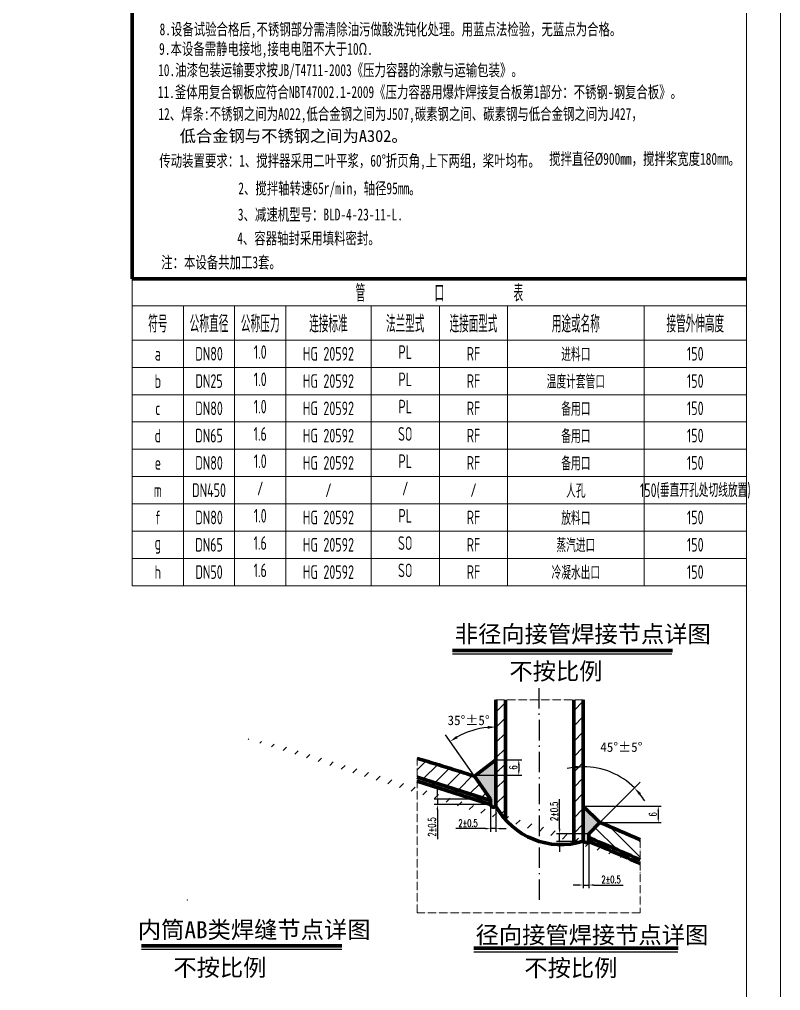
# Model space of a CAD drawing. Header units: millimetres. Extents: x -2933 to 3007, y -4590 to 3820.
# Drawn here: x 777 to 3007, y -1652 to 1195 of the extents above; entities that cross this region are included whole.
import ezdxf
from ezdxf.enums import TextEntityAlignment as Align

# ---------------------------------------------------------------- set-up
doc = ezdxf.new("R2010")
doc.units = ezdxf.units.MM
for name, pattern in [('ACAD_ISO02W100', [11, 8, -3]), ('ACAD_ISO04W100', [30, 24, -3, 0, -3]), ('ACAD_ISO05W100', [33, 24, -3, 0, -3, 0, -3]), ('ACAD_ISO10W100', [18.7, 12, -3, 0.7, -3]), ('F', [0.32, 0.18, -0.14])]:
    doc.linetypes.add(name, pattern=pattern)
for name, color, linetype in [('01', 7, 'Continuous'), ('04', 2, 'F'), ('10', 3, 'Continuous'), ('剖面线', 2, 'Continuous'), ('尺寸线', 3, 'Continuous'), ('点划线', 1, 'ACAD_ISO04W100')]:
    doc.layers.add(name, color=color, linetype=linetype)
for name, color, linetype, lineweight in [('双点划线', 5, 'ACAD_ISO05W100', 18), ('标注', 7, 'Continuous', 18), ('粗实线', 4, 'Continuous', 70), ('细实线', 7, 'Continuous', 18), ('虚线', 2, 'ACAD_ISO02W100', 18)]:
    doc.layers.add(name, color=color, linetype=linetype, lineweight=lineweight)
doc.styles.add('HGCAD', font='gbenor.shx', dxfattribs={"width": 0.75, "bigfont": 'gbcbig.shx'})
doc.styles.get("Standard").update_dxf_attribs({"font": 'SIMFANG.TTF'})
doc.styles.add('尺寸线', font='romans.shx', dxfattribs={"width": 0.65, "height": 22, "bigfont": 'gbcbig.shx'})
doc.dimstyles.new('INTE$2', dxfattribs={"dimscale": 8, "dimtxt": 3.5, "dimasz": 3, "dimexe": 3, "dimexo": 0, "dimgap": 1, "dimtad": 2, "dimtih": 1, "dimtoh": 1, "dimdec": 3, "dimdsep": 46, "dimlunit": 6, "dimtxsty": 'Standard', "dimcen": 0, "dimclrd": 3, "dimclre": 3, "dimclrt": 7, "dimaunit": 1, "dimadec": 0, "dimazin": 0, "dimtfac": 1, "dimtdec": 3, "dimtmove": 0, "dimatfit": 0, "dimfxl": 0, "dimtzin": 0, "dimarcsym": 0})
doc.dimstyles.new('尺寸线', dxfattribs={"dimtxt": 22, "dimasz": 15, "dimexe": 9, "dimexo": 0.625, "dimgap": 5, "dimtad": 1, "dimdec": 0, "dimtxsty": '尺寸线', "dimcen": 2.5, "dimclrd": 3, "dimclre": 3, "dimclrt": 7, "dimadec": 0, "dimazin": 0, "dimtfac": 1, "dimtdec": 0, "dimtmove": 0, "dimatfit": 3, "dimldrblk": 'DOTSMALL', "dimfxl": 0, "dimarcsym": 0})
pattern_1 = [(135, (7.95, -1412.85), (-22.45064, -22.45064), [])]

# ---------------------------------------------------------------- blocks, each defined once
blk = doc.blocks.new('HGCAD#HGTFTK~A1Z~HGCAD图框')
at = {"layer": '细实线', "color": 7}
blk.add_lwpolyline([(10, -10), (-584, -10), (-584, 831), (10, 831)], close=True, dxfattribs=at)
at = {"layer": '细实线', "color": 2}
blk.add_lwpolyline([(0, 0), (-559, 0), (-559, 821), (0, 821)], close=True, dxfattribs=at)
blk = doc.blocks.new('HGCAD设计数据表-管口表-表头')
at = {"color": 4, "linetype": 'Continuous', "lineweight": 20}
blk.add_line((-180, 0), (-180, -18), dxfattribs=at)
at = {"color": 7, "linetype": 'Continuous', "lineweight": 20}
for p, q in [((-180, -8), (0, -8)), ((-165, -8), (-165, -18)), ((-150, -8), (-150, -18)), ((-135, -8), (-135, -18)), ((-110, -8), (-110, -18)), ((-90, -8), (-90, -18)), ((-70, -8), (-70, -18)), ((-30, -8), (-30, -18)), ((-180, -18), (0, -18))]:
    blk.add_line(p, q, dxfattribs=at)
at = {"color": 7, "linetype": 'Continuous', "lineweight": 20, "style": 'HGCAD'}
for s, width, p in [('管          口          表', 0.75, (-90, -4)), ('符号', 0.75, (-172.5, -13)), ('公称直径', 0.6, (-157.5, -13)), ('公称压力', 0.6, (-142.5, -13)), ('连接标准', 0.75, (-122.5, -13)), ('法兰型式', 0.75, (-100, -13)), ('连接面型式', 0.7, (-80, -13)), ('用途或名称', 0.75, (-50, -13)), ('接管外伸高度', 0.75, (-15, -13))]:
    blk.add_text(s, height=5, dxfattribs=dict(at, width=width)).set_placement(p, align=Align.MIDDLE)
blk = doc.blocks.new('HGCAD设计数据表-管口表-内容')
at = {"color": 7, "linetype": 'Continuous', "lineweight": 20}
for p, q in [((-165, 0), (-165, -8)), ((-150, 0), (-150, -8)), ((-135, 0), (-135, -8)), ((-110, 0), (-110, -8)), ((-90, 0), (-90, -8)), ((-70, 0), (-70, -8)), ((-180, -8), (0, -8))]:
    blk.add_line(p, q, dxfattribs=at)
at = {"lineweight": 20}
blk.add_line((-30, 0), (-30, -8), dxfattribs=at)
at = {"layer": '细实线', "color": 4, "lineweight": 20}
blk.add_line((-180, 0), (-180, -8), dxfattribs=at)
at = {"color": 7, "linetype": 'Continuous', "lineweight": 20, "style": 'HGCAD', "width": 0.75, "flags": 8}
for tag, p in [('NO', (-172.5, -4)), ('PARTNO', (-157.5, -4)), ('PARTNAME', (-142.5, -3.5)), ('NUM', (-122.5, -4)), ('MATERIAL', (-100, -3.5)), ('ONE', (-80, -4)), ('ALL', (-50, -4)), ('NOTICE', (-15, -4))]:
    blk.add_attdef(tag, text='', height=4, dxfattribs=at).set_placement(p, align=Align.MIDDLE)
blk = doc.blocks.new('*D63')
at = {"layer": 'Defpoints', "color": 0}
for p in [(2429.2, -799.6, 0), (2535.4, -1024.6), (2478.2, -1159.5, 0), (2445.2, -1192.5, 0), (2429.2, -1215.1)]:
    blk.add_point(p, dxfattribs=at)
at = {"layer": '尺寸线', "color": 3, "lineweight": -2}
blk.add_line((2478.2, -1159.5), (2596.3, -1041.4), dxfattribs=at)
for start, end in [(45, 90), (96.4764, 102.9528), (32.0472, 38.5236)]:
    blk.add_arc((2429.2, -1208.5), 212.4, start, end, dxfattribs=at)
at = {"layer": '尺寸线', "color": 3}
for points in [[(2405, -993.5), (2405.4, -1001.5), (2429.2, -996.1)], [(2592.4, -1078.9), (2598.3, -1073.6), (2579.4, -1058.3)]]:
    blk.add_solid(points, dxfattribs=at)
at = {"layer": '尺寸线', "color": 7, "insert": (2541, -938.6), "char_height": 28, "attachment_point": 5}
blk.add_mtext('45°%%P5%%D', dxfattribs=at)
blk = doc.blocks.new('*D64')
at = {"layer": '10', "color": 3, "lineweight": -2}
for p, q in [((2173.8, -975.7), (2249.2, -975.7)), ((2240.2, -990.7), (2240.2, -1006.2)), ((2108.9, -1021.2), (2249.2, -1021.2))]:
    blk.add_line(p, q, dxfattribs=at)
at = {"layer": '10', "color": 3}
for points in [[(2237.7, -990.7), (2242.7, -990.7), (2240.2, -975.7)], [(2237.7, -1006.2), (2242.7, -1006.2), (2240.2, -1021.2)]]:
    blk.add_solid(points, dxfattribs=at)
at = {"layer": 'Defpoints', "color": 0}
for p in [(2173.2, -975.7, 0), (2108.3, -1021.2, 0), (2240.2, -1021.2)]:
    blk.add_point(p, dxfattribs=at)
at = {"layer": '10', "color": 7, "insert": (2224.2, -998.4), "char_height": 22, "attachment_point": 5, "rotation": 90, "style": '尺寸线'}
blk.add_mtext('6', dxfattribs=at)
blk = doc.blocks.new('_DotSmall')
at = {"color": 0, "linetype": 'ByBlock', "const_width": 0.5}
blk.add_lwpolyline([(-0.0625, 0, 1), (0.0625, 0, 1)], format="xyb", close=True, dxfattribs=at)
blk = doc.blocks.new('*D65')
at = {"layer": '10', "color": 3, "lineweight": -2}
for p, q in [((2001.7, -1075.9), (2001.7, -1060.9)), ((2156.5, -1090.9), (1992.7, -1090.9)), ((2156.5, -1106.9), (1992.7, -1106.9)), ((2001.7, -1090.9), (2001.7, -1106.9)), ((2001.7, -1121.9), (2001.7, -1208.2))]:
    blk.add_line(p, q, dxfattribs=at)
at = {"layer": '10', "color": 3}
for points in [[(1999.2, -1075.9), (2004.2, -1075.9), (2001.7, -1090.9)], [(1999.2, -1121.9), (2004.2, -1121.9), (2001.7, -1106.9)]]:
    blk.add_solid(points, dxfattribs=at)
at = {"layer": 'Defpoints', "color": 0}
for p in [(2001.7, -1106.9), (2157.2, -1090.9, 0), (2157.2, -1106.9, 0)]:
    blk.add_point(p, dxfattribs=at)
at = {"layer": '10', "color": 7, "insert": (1985.7, -1172.6), "char_height": 22, "attachment_point": 5, "rotation": 90, "style": '尺寸线'}
blk.add_mtext('2%%p0.5', dxfattribs=at)
blk = doc.blocks.new('*D66')
at = {"layer": '10', "color": 3, "lineweight": -2}
for p, q in [((2157.2, -1107.6), (2157.2, -1186.6)), ((2173.2, -1113.1), (2173.2, -1186.6)), ((2142.2, -1177.6), (2055.9, -1177.6)), ((2173.2, -1177.6), (2157.2, -1177.6)), ((2188.2, -1177.6), (2203.2, -1177.6))]:
    blk.add_line(p, q, dxfattribs=at)
at = {"layer": '10', "color": 3}
for points in [[(2142.2, -1175.1), (2142.2, -1180.1), (2157.2, -1177.6)], [(2188.2, -1175.1), (2188.2, -1180.1), (2173.2, -1177.6)]]:
    blk.add_solid(points, dxfattribs=at)
at = {"layer": 'Defpoints', "color": 0}
for p in [(2157.2, -1106.9, 0), (2173.2, -1112.4, 0), (2157.2, -1177.6)]:
    blk.add_point(p, dxfattribs=at)
at = {"layer": '10', "color": 7, "insert": (2091.5, -1161.6), "char_height": 22, "attachment_point": 5, "style": '尺寸线'}
blk.add_mtext('2%%p0.5', dxfattribs=at)
blk = doc.blocks.new('*D67')
at = {"layer": '10', "color": 3, "lineweight": -2}
for p, q in [((2429.8, -1111.5), (2658, -1111.5)), ((2649, -1126.5), (2649, -1145)), ((2478.3, -1160), (2658, -1160))]:
    blk.add_line(p, q, dxfattribs=at)
at = {"layer": '10', "color": 3}
for points in [[(2646.5, -1126.5), (2651.5, -1126.5), (2649, -1111.5)], [(2646.5, -1145), (2651.5, -1145), (2649, -1160)]]:
    blk.add_solid(points, dxfattribs=at)
at = {"layer": 'Defpoints', "color": 0}
for p in [(2429.2, -1111.5, 0), (2477.7, -1160), (2649, -1160)]:
    blk.add_point(p, dxfattribs=at)
at = {"layer": '10', "color": 7, "insert": (2633, -1135.8), "char_height": 22, "attachment_point": 5, "rotation": 90, "style": '尺寸线'}
blk.add_mtext('6', dxfattribs=at)
blk = doc.blocks.new('*D68')
at = {"layer": '10', "color": 3, "lineweight": -2}
for p, q in [((2359.8, -1177.5), (2359.8, -1091.3)), ((2444.5, -1192.5), (2350.8, -1192.5)), ((2359.8, -1215.1), (2359.8, -1192.5)), ((2444.5, -1215.1), (2350.8, -1215.1)), ((2359.8, -1230.1), (2359.8, -1245.1))]:
    blk.add_line(p, q, dxfattribs=at)
at = {"layer": '10', "color": 3}
for points in [[(2357.3, -1177.5), (2362.3, -1177.5), (2359.8, -1192.5)], [(2357.3, -1230.1), (2362.3, -1230.1), (2359.8, -1215.1)]]:
    blk.add_solid(points, dxfattribs=at)
at = {"layer": 'Defpoints', "color": 0}
for p in [(2359.8, -1192.5), (2445.2, -1192.5, 0), (2445.2, -1215.1, 0)]:
    blk.add_point(p, dxfattribs=at)
at = {"layer": '10', "color": 7, "insert": (2343.8, -1126.9), "char_height": 22, "attachment_point": 5, "rotation": 90, "style": '尺寸线'}
blk.add_mtext('2%%p0.5', dxfattribs=at)
blk = doc.blocks.new('*D69')
at = {"layer": '10', "color": 3, "lineweight": -2}
for p, q in [((2429.2, -1215.7), (2429.2, -1351.9)), ((2445.2, -1215.7), (2445.2, -1351.9)), ((2414.2, -1342.9), (2399.2, -1342.9)), ((2429.2, -1342.9), (2445.2, -1342.9)), ((2460.2, -1342.9), (2546.4, -1342.9))]:
    blk.add_line(p, q, dxfattribs=at)
at = {"layer": '10', "color": 3}
for points in [[(2414.2, -1340.4), (2414.2, -1345.4), (2429.2, -1342.9)], [(2460.2, -1340.4), (2460.2, -1345.4), (2445.2, -1342.9)]]:
    blk.add_solid(points, dxfattribs=at)
at = {"layer": 'Defpoints', "color": 0}
for p in [(2429.2, -1215.1), (2445.2, -1215.1), (2445.2, -1342.9)]:
    blk.add_point(p, dxfattribs=at)
at = {"layer": '10', "color": 7, "insert": (2510.8, -1326.9), "char_height": 22, "attachment_point": 5, "style": '尺寸线'}
blk.add_mtext('2%%p0.5', dxfattribs=at)

msp = doc.modelspace()

# ---------------------------------------------------------------- hatches: boundary and pattern name
at = {"layer": '04', "linetype": 'ByBlock'}
h = msp.add_hatch(dxfattribs=at)
h.set_pattern_fill('ANSI31', color=0, scale=10, style=0)
h.set_pattern_definition([(45, (-64111.07, -2147.76), (-22.45064, 22.45064), [])])
h.paths.add_polyline_path([(2201.1588, -799.5706), (2173.1588, -799.5706), (2173.1588, -1112.4294, 0.054955386), (2201.1588, -1151.5475)])
h.paths.add_polyline_path([(2429.1588, -799.5706), (2401.1588, -799.5706), (2401.1588, -1221.4308, 0.032811421), (2429.1588, -1214.7847)])
h = msp.add_hatch(dxfattribs=at)
h.set_pattern_fill('ANSI31', color=0, scale=10, angle=90, style=0)
h.set_pattern_definition(pattern_1)
edge = h.paths.add_edge_path(flags=17)
edge.add_line((1942.1756, -1026.3802), (1942.1756, -1038.4392))
edge.add_ellipse((-98.8412, -2758.4865), major_axis=(4000, 0), ratio=0.5, start_angle=415.6671217, end_angle=419.3192369, ccw=False)
edge.add_line((2157.1588, -1106.9369), (2157.1588, -1094.8781))
edge.add_line((2157.1588, -1094.8781), (1942.1756, -1026.3802))
edge = h.paths.add_edge_path(flags=17)
edge.add_spline(control_points=[(1942.1756, -1026.3802), (1956.5153, -1030.6341), (1970.8021, -1034.9328), (2043.3399, -1057.0677), (2100.7394, -1075.6059), (2157.1588, -1094.8669)], knot_values=[7.254907155, 7.254907155, 7.254907155, 7.254907155, 7.267385142, 7.267385142, 7.318501302, 7.318501302, 7.318501302, 7.318501302], degree=3, periodic=0)
edge.add_line((2157.1588, -1094.8669), (2157.1588, -1090.9369))
edge.add_line((2157.1588, -1090.9369), (2110.1057, -1023.7382))
edge.add_spline(control_points=[(2110.1057, -1023.7382), (2054.9666, -1005.7126), (1998.968, -988.367), (1942.1756, -971.7194)], knot_values=[7.274888363, 7.274888363, 7.274888363, 7.274888363, 7.323725092, 7.323725092, 7.323725092, 7.323725092], degree=3, periodic=0)
edge.add_line((1942.1756, -971.7194), (1942.1756, -1026.3802))
edge = h.paths.add_edge_path()
edge.add_ellipse((-98.8412, -2758.4865), major_axis=(4000, 0), ratio=0.5, start_angle=415.6671217, end_angle=419.3192369, ccw=False)
edge.add_line((2157.1588, -1106.9369), (2157.1588, -1090.9369))
edge.add_line((2157.1588, -1090.9369), (2110.1057, -1023.7382))
edge.add_spline(control_points=[(2110.1057, -1023.7382), (2054.9666, -1005.7126), (1998.968, -988.367), (1942.1756, -971.7194)], knot_values=[7.274888363, 7.274888363, 7.274888363, 7.274888363, 7.323725092, 7.323725092, 7.323725092, 7.323725092], degree=3, periodic=0)
edge.add_line((1942.1756, -971.7194), (1942.1756, -1038.4392))
h = msp.add_hatch(dxfattribs=at)
h.set_pattern_fill('ANSI31', color=0, scale=10, style=0)
h.set_pattern_definition([(45, (7.95, -1412.85), (-22.45064, 22.45064), [])])
edge = h.paths.add_edge_path()
edge.add_spline(control_points=[(2595.5739, -1269.0134), (2546.5192, -1246.6652), (2496.3603, -1224.9283), (2445.1588, -1203.8291)], knot_values=[7.115037895, 7.115037895, 7.115037895, 7.115037895, 7.164677946, 7.164677946, 7.164677946, 7.164677946], degree=3, periodic=0)
edge.add_line((2445.1588, -1203.8291), (2445.1588, -1215.1084))
edge.add_ellipse((-98.8412, -2758.4865), major_axis=(4000, 0), ratio=0.5, start_angle=407.654181, end_angle=410.5058079, ccw=False)
edge.add_line((2595.5739, -1280.3012), (2595.5739, -1269.0134))
edge = h.paths.add_edge_path()
edge.add_spline(control_points=[(1942.1756, -1026.3802), (1956.5153, -1030.6341), (1970.8021, -1034.9328), (2043.3399, -1057.0677), (2100.7394, -1075.6059), (2157.1588, -1094.8669)], knot_values=[7.254907155, 7.254907155, 7.254907155, 7.254907155, 7.267385142, 7.267385142, 7.318501302, 7.318501302, 7.318501302, 7.318501302], degree=3, periodic=0)
edge.add_line((2157.1588, -1094.8669), (2157.1588, -1090.9369))
edge.add_line((2157.1588, -1090.9369), (2110.1057, -1023.7382))
edge.add_spline(control_points=[(2110.1057, -1023.7382), (2054.9666, -1005.7126), (1998.968, -988.367), (1942.1756, -971.7194)], knot_values=[7.274888363, 7.274888363, 7.274888363, 7.274888363, 7.323725092, 7.323725092, 7.323725092, 7.323725092], degree=3, periodic=0)
edge.add_line((1942.1756, -971.7194), (1942.1756, -1026.3802))
h = msp.add_hatch(dxfattribs=at)
h.set_pattern_fill('ANSI31', color=0, scale=10, angle=90, style=0)
h.set_pattern_definition(pattern_1)
h.paths.add_polyline_path([(2587.2701, -1265.241), (2595.5739, -1269.0139), (2595.5739, -1210.08), (2595.1228, -1209.878), (2594.6716, -1209.6761), (2594.2203, -1209.4743), (2593.769, -1209.2724), (2593.3176, -1209.0706), (2592.8661, -1208.8689), (2592.4146, -1208.6671), (2591.963, -1208.4654), (2591.5114, -1208.2637), (2591.0597, -1208.0621), (2590.608, -1207.8605), (2590.1562, -1207.659), (2589.7043, -1207.4574), (2589.2524, -1207.2559), (2588.8004, -1207.0545), (2588.3484, -1206.853), (2587.8963, -1206.6517), (2587.4441, -1206.4503), (2586.9919, -1206.249), (2586.5397, -1206.0477), (2586.0873, -1205.8464), (2585.6349, -1205.6452), (2585.1825, -1205.444), (2584.73, -1205.2429), (2584.2774, -1205.0418), (2583.8248, -1204.8407), (2583.3721, -1204.6396), (2582.9194, -1204.4386), (2582.4666, -1204.2376), (2582.0138, -1204.0367), (2581.5608, -1203.8358), (2581.1079, -1203.6349), (2580.6548, -1203.4341), (2580.2018, -1203.2333), (2579.7486, -1203.0325), (2579.2954, -1202.8318), (2578.8422, -1202.6311), (2578.3888, -1202.4304), (2577.9355, -1202.2298), (2577.482, -1202.0292), (2577.0285, -1201.8286), (2576.575, -1201.6281), (2576.1214, -1201.4276), (2575.6677, -1201.2271), (2575.214, -1201.0267), (2574.7602, -1200.8263), (2574.3064, -1200.6259), (2573.8525, -1200.4256), (2573.3985, -1200.2253), (2572.9445, -1200.0251), (2572.4904, -1199.8248), (2572.0363, -1199.6247), (2571.5821, -1199.4245), (2571.1278, -1199.2244), (2570.6735, -1199.0243), (2570.2192, -1198.8243), (2569.7647, -1198.6243), (2569.3103, -1198.4243), (2568.8557, -1198.2243), (2568.4011, -1198.0244), (2567.9465, -1197.8246), (2567.4918, -1197.6247), (2567.037, -1197.4249), (2566.5822, -1197.2251), (2566.1273, -1197.0254), (2565.6723, -1196.8257), (2565.2173, -1196.626), (2564.7623, -1196.4264), (2564.3072, -1196.2268), (2563.852, -1196.0273), (2563.3967, -1195.8277), (2562.9415, -1195.6282), (2562.4861, -1195.4288), (2562.0307, -1195.2294), (2561.5752, -1195.03), (2561.1197, -1194.8306), (2560.6641, -1194.6313), (2560.2085, -1194.432), (2559.7528, -1194.2328), (2559.297, -1194.0335), (2558.8412, -1193.8344), (2558.3854, -1193.6352), (2557.9294, -1193.4361), (2557.4734, -1193.237), (2557.0174, -1193.038), (2556.5613, -1192.839), (2556.1051, -1192.64), (2555.6489, -1192.4411), (2555.1927, -1192.2422), (2554.7363, -1192.0433), (2554.2799, -1191.8445), (2553.8235, -1191.6457), (2553.367, -1191.4469), (2552.9104, -1191.2482), (2552.4538, -1191.0495), (2551.9971, -1190.8508), (2551.5404, -1190.6522), (2551.0836, -1190.4536), (2550.6267, -1190.255), (2550.1698, -1190.0565), (2549.7129, -1189.858), (2549.2558, -1189.6596), (2548.7988, -1189.4612), (2548.3416, -1189.2628), (2547.8844, -1189.0644), (2547.4272, -1188.8661), (2546.9699, -1188.6679), (2546.5125, -1188.4696), (2546.0551, -1188.2714), (2545.5976, -1188.0732), (2545.1401, -1187.8751), (2544.6825, -1187.677), (2544.2248, -1187.4789), (2543.7671, -1187.2809), (2543.3093, -1187.0829), (2542.8515, -1186.8849), (2542.3936, -1186.687), (2541.9357, -1186.4891), (2541.4777, -1186.2912), (2541.0196, -1186.0934), (2540.5615, -1185.8956), (2540.1033, -1185.6979), (2539.6451, -1185.5001), (2539.1868, -1185.3025), (2538.7285, -1185.1048), (2538.2701, -1184.9072), (2537.8116, -1184.7096), (2537.3531, -1184.5121), (2536.8945, -1184.3145), (2536.4359, -1184.1171), (2535.9772, -1183.9196), (2535.5184, -1183.7222), (2535.0596, -1183.5248), (2534.6008, -1183.3275), (2534.1419, -1183.1302), (2533.6829, -1182.9329), (2533.2239, -1182.7357), (2532.7648, -1182.5385), (2532.3056, -1182.3413), (2531.8464, -1182.1442), (2531.3872, -1181.9471), (2530.9278, -1181.7501), (2530.4685, -1181.553), (2530.009, -1181.3561), (2529.5495, -1181.1591), (2529.09, -1180.9622), (2528.6304, -1180.7653), (2528.1707, -1180.5684), (2527.711, -1180.3716), (2527.2512, -1180.1749), (2526.7914, -1179.9781), (2526.3315, -1179.7814), (2525.8716, -1179.5847), (2525.4116, -1179.3881), (2524.9515, -1179.1915), (2524.4914, -1178.9949), (2524.0312, -1178.7984), (2523.571, -1178.6019), (2523.1107, -1178.4054), (2522.6504, -1178.209), (2522.19, -1178.0126), (2521.7295, -1177.8162), (2521.269, -1177.6199), (2520.8084, -1177.4236), (2520.3478, -1177.2274), (2519.8871, -1177.0311), (2519.4263, -1176.835), (2518.9655, -1176.6388), (2518.5047, -1176.4427), (2518.0438, -1176.2466), (2517.5828, -1176.0506), (2517.1218, -1175.8546), (2516.6607, -1175.6586), (2516.1996, -1175.4626), (2515.7384, -1175.2667), (2515.2771, -1175.0709), (2514.8158, -1174.875), (2514.3544, -1174.6792), (2513.893, -1174.4835), (2513.4315, -1174.2877), (2512.97, -1174.0921), (2512.5084, -1173.8964), (2512.0467, -1173.7008), (2511.585, -1173.5052), (2511.1232, -1173.3096), (2510.6614, -1173.1141), (2510.1995, -1172.9186), (2509.7376, -1172.7232), (2509.2756, -1172.5278), (2508.8136, -1172.3324), (2508.3515, -1172.137), (2507.8893, -1171.9417), (2507.4271, -1171.7465), (2506.9648, -1171.5512), (2506.5025, -1171.356), (2506.0401, -1171.1608), (2505.5776, -1170.9657), (2505.1151, -1170.7706), (2504.6526, -1170.5756), (2504.1899, -1170.3805), (2503.7273, -1170.1855), (2503.2645, -1169.9906), (2502.8018, -1169.7957), (2502.3389, -1169.6008), (2501.876, -1169.4059), (2501.4131, -1169.2111), (2500.95, -1169.0163), (2500.487, -1168.8216), (2500.0239, -1168.6269), (2499.5607, -1168.4322), (2499.0974, -1168.2375), (2498.6341, -1168.0429), (2498.1708, -1167.8484), (2497.7074, -1167.6538), (2497.2439, -1167.4593), (2496.7804, -1167.2649), (2496.3168, -1167.0704), (2495.8532, -1166.876), (2495.3895, -1166.6817), (2494.9258, -1166.4874), (2494.4619, -1166.2931), (2493.9981, -1166.0988), (2493.5342, -1165.9046), (2493.0702, -1165.7104), (2492.6062, -1165.5163), (2492.1421, -1165.3222), (2491.678, -1165.1281), (2491.2138, -1164.934), (2490.7495, -1164.74), (2490.2852, -1164.5461), (2489.8208, -1164.3521), (2489.3564, -1164.1582), (2488.8919, -1163.9643), (2488.4274, -1163.7705), (2487.9628, -1163.5767), (2487.4982, -1163.383), (2487.0335, -1163.1892), (2486.5687, -1162.9955), (2486.1039, -1162.8019), (2485.639, -1162.6083), (2485.1741, -1162.4147), (2484.7091, -1162.2211), (2484.2441, -1162.0276), (2483.779, -1161.8341), (2483.3138, -1161.6407), (2482.8486, -1161.4473), (2482.3833, -1161.2539), (2481.918, -1161.0606), (2481.4526, -1160.8673), (2480.9872, -1160.674), (2480.5217, -1160.4808), (2480.0562, -1160.2876), (2479.5906, -1160.0944), (2479.1249, -1159.9013), (2478.6592, -1159.7082), (2478.1934, -1159.5152), (2445.1588, -1192.5497), (2445.1588, -1203.8291), (2454.2072, -1207.5689), (2463.2337, -1211.322), (2472.2384, -1215.0883), (2481.221, -1218.8679), (2490.1816, -1222.6606), (2499.12, -1226.4664), (2508.0362, -1230.2854), (2516.9301, -1234.1175), (2525.8017, -1237.9626), (2534.6508, -1241.8207), (2543.4774, -1245.6918), (2552.2814, -1249.5759), (2561.0628, -1253.4728), (2569.8214, -1257.3827), (2578.5572, -1261.3054)])
at = {"layer": '剖面线'}
h = msp.add_hatch(color=0, dxfattribs=at)
h.paths.add_polyline_path([(2173.1588, -975.7382), (2110.1057, -1023.7382), (2157.1588, -1090.9369), (2157.1588, -1106.9369, 0.569985447), (2173.1588, -1112.4294)])
h.paths.add_polyline_path([(2429.1588, -1214.7847, 0.43410438), (2445.1588, -1215.1084), (2445.1588, -1192.5497), (2478.1934, -1159.5152), (2429.1588, -1111.5152)])
at = {"layer": '标注', "ltscale": 10}
h = msp.add_hatch(dxfattribs=at)
h.set_pattern_fill('ANSI31', color=256, scale=10, angle=90, style=0)
h.paths.add_polyline_path([(1942.1756, -1026.3802), (1942.1756, -1038.4392), (2157.1588, -1106.9369), (2157.6465, -1095.0334)])

# ---------------------------------------------------------------- linework, layer by layer
at = {"layer": '01', "color": 0}
for p, q in [((2046.0708, -665.2635), (2688.4923, -665.2635)), ((1134.3748, -1530.8882), (1721.6864, -1530.8882)), ((2108.8325, -1538.3812), (2706.3739, -1538.3812))]:
    msp.add_line(p, q, dxfattribs=at)
at = {"layer": '双点划线', "color": 0}
for p, q in [((2173.1588, -799.5706), (2429.1588, -799.5706)), ((1942.1756, -1423.9434), (1942.1756, -971.7194)), ((2595.5739, -1210.08), (2595.5739, -1423.9434)), ((2595.5739, -1423.9434), (1942.1756, -1423.9434))]:
    msp.add_line(p, q, dxfattribs=at)
at = {"layer": '尺寸线', "color": 0}
msp.add_line((2110.1057, -1023.7382, 0.0001), (2025.0088, -902.2071, 0.0001), dxfattribs=at)
msp.add_arc((2173.1588, -1113.7873, 0.0001), 234.2917, 95.8717427, 119.1282573, dxfattribs=at)
for points in [[(2148.9855, -876.7301, 0.0001), (2149.3952, -884.7196, 0.0001), (2173.1588, -879.4956, 0.0001)], [(2061.237, -912.5158, 0.0001), (2056.9901, -905.7361, 0.0001), (2038.7746, -921.8668, 0.0001)]]:
    msp.add_solid(points, dxfattribs=at)
at = {"layer": '点划线', "color": 0, "linetype": 'ACAD_ISO10W100', "ltscale": 5}
msp.add_line((2301.3006, -1386.3243, -0.0001), (2300.2942, -753.2928, 0.0003), dxfattribs=at)
at = {"layer": '粗实线', "color": 0}
for p, q in [((1107.4548, 1919.7513), (1107.4548, 434.7513)), ((1107.4548, 434.7513), (2907.4548, 434.7513)), ((2046.0708, -655.2635), (2691.1554, -655.2635)), ((2173.1588, -1112.4294, 0.0001), (2173.1588, -799.5706)), ((2201.1588, -1151.5475, 0.0001), (2201.1588, -799.5706)), ((2401.1588, -1221.4308, 0.0001), (2401.1588, -799.5706)), ((2429.1588, -1215.1084, 0.0001), (2429.1588, -799.5706)), ((2173.1588, -975.7382), (2110.1057, -1023.7382)), ((2157.1588, -1090.9369), (2110.1057, -1023.7382)), ((2157.6465, -1095.0334), (1942.1756, -1026.3802)), ((1942.1756, -1038.4392), (2157.1588, -1106.9369)), ((2157.1588, -1090.9369), (2157.1588, -1106.9369)), ((2478.1934, -1159.5152), (2429.1588, -1111.5152)), ((2445.1588, -1192.5497), (2478.1934, -1159.5152)), ((2445.1588, -1192.5497), (2445.1588, -1215.1084)), ((1134.3748, -1520.8882), (1721.6864, -1520.8882)), ((2108.8325, -1528.3812), (2707.6409, -1528.3812))]:
    msp.add_line(p, q, dxfattribs=at)
for centre, radius, start, end in [((2166.7852, -1104.9454), 9.8302, 191.6886949, 310.4187382), ((2364.5751, -1004.9971), 219.5038, 209.303302, 287.1111232), ((2437.3101, -1207.4686), 10.953, 221.9093166, 315.7728203)]:
    msp.add_arc(centre, radius, start, end, dxfattribs=at)
msp.add_ellipse((-98.8412, -2758.4865), major_axis=(4000, 0), ratio=0.5, start_param=7.114907668, end_param=7.164677946, dxfattribs=at)
for points in [[(2110.1057, -1023.7382), (2054.9666, -1005.7126), (1998.968, -988.367), (1942.1756, -971.7194)], [(2595.5739, -1210.08), (2557.0776, -1192.8461), (2517.9415, -1175.9876), (2478.1934, -1159.5152)], [(2595.96, -1269.1893), (2546.7823, -1246.7792), (2496.4946, -1224.9837), (2445.1588, -1203.8291)]]:
    msp.add_open_spline(points, degree=3, dxfattribs=at)
at = {"layer": '细实线', "color": 0, "lineweight": 18, "ltscale": 2}
msp.add_point((1268.7478, -1386.8175), dxfattribs=at)
msp.add_point((1268.7478, -1386.8175), dxfattribs=at)
at = {"layer": '虚线', "color": 0, "ltscale": 10}
msp.add_line((2907.4548, 579.7513), (2907.4548, 1179.7513), dxfattribs=at)

# ---------------------------------------------------------------- block references
at = {"layer": '标注', "color": 0, "ltscale": 12, "xscale": 10, "yscale": 10, "zscale": 9.999999999999993}
msp.add_blockref('HGCAD设计数据表-管口表-表头', (2907.4548, 434.7513), dxfattribs=at)
at = {"layer": '标注', "color": 0, "ltscale": 12}
ref = msp.add_blockref('HGCAD设计数据表-管口表-内容', (2907.4548, 254.7513), dxfattribs=dict(at, xscale=10, yscale=10, zscale=9.999999999999993))
ref.add_attrib('ALL', '进料口', dxfattribs={"layer": '0', "color": 7, "linetype": 'Continuous', "lineweight": 0, "height": 40, "style": 'HGCAD', "width": 0.75, "flags": 8}).set_placement((2407.4548, 214.7513), align=Align.MIDDLE)
ref.add_attrib('ONE', 'RF', dxfattribs={"layer": '0', "color": 7, "linetype": 'Continuous', "lineweight": 0, "height": 40, "style": 'HGCAD', "width": 0.75, "flags": 8}).set_placement((2107.4548, 214.7513), align=Align.MIDDLE)
ref.add_attrib('MATERIAL', 'PL', dxfattribs={"layer": '0', "color": 7, "linetype": 'Continuous', "lineweight": 0, "height": 40, "style": 'HGCAD', "width": 0.75, "flags": 8}).set_placement((1907.4548, 219.7513), align=Align.MIDDLE)
ref.add_attrib('NUM', 'HG 20592', dxfattribs={"layer": '0', "color": 7, "linetype": 'Continuous', "lineweight": 0, "height": 40, "style": 'HGCAD', "width": 0.75, "flags": 8}).set_placement((1682.4548, 214.7513), align=Align.MIDDLE)
ref.add_attrib('PARTNAME', '1.0', dxfattribs={"layer": '0', "color": 7, "linetype": 'Continuous', "lineweight": 0, "height": 40, "style": 'HGCAD', "width": 0.75, "flags": 8}).set_placement((1482.4548, 219.7513), align=Align.MIDDLE)
ref.add_attrib('PARTNO', 'DN80', dxfattribs={"layer": '0', "color": 7, "linetype": 'Continuous', "lineweight": 0, "height": 40, "style": 'HGCAD', "width": 0.75, "flags": 8}).set_placement((1332.4548, 214.7513), align=Align.MIDDLE)
ref.add_attrib('NO', 'a', dxfattribs={"layer": '0', "color": 7, "linetype": 'Continuous', "lineweight": 0, "height": 40, "style": 'HGCAD', "width": 0.75, "flags": 8}).set_placement((1182.4548, 214.7513), align=Align.MIDDLE)
ref.add_attrib('NOTICE', '150', dxfattribs={"layer": '0', "color": 7, "linetype": 'Continuous', "lineweight": 0, "height": 40, "style": 'HGCAD', "width": 0.75, "flags": 8}).set_placement((2757.4548, 214.7513), align=Align.MIDDLE)
ref = msp.add_blockref('HGCAD设计数据表-管口表-内容', (2907.4548, 174.7513), dxfattribs=dict(at, xscale=10, yscale=10, zscale=9.999999999999993))
ref.add_attrib('ALL', '温度计套管口', dxfattribs={"layer": '0', "color": 7, "linetype": 'Continuous', "lineweight": 0, "height": 40, "style": 'HGCAD', "width": 0.75, "flags": 8}).set_placement((2407.4548, 134.7513), align=Align.MIDDLE)
ref.add_attrib('ONE', 'RF', dxfattribs={"layer": '0', "color": 7, "linetype": 'Continuous', "lineweight": 0, "height": 40, "style": 'HGCAD', "width": 0.75, "flags": 8}).set_placement((2107.4548, 134.7513), align=Align.MIDDLE)
ref.add_attrib('MATERIAL', 'PL', dxfattribs={"layer": '0', "color": 7, "linetype": 'Continuous', "lineweight": 0, "height": 40, "style": 'HGCAD', "width": 0.75, "flags": 8}).set_placement((1907.4548, 139.7513), align=Align.MIDDLE)
ref.add_attrib('NUM', 'HG 20592', dxfattribs={"layer": '0', "color": 7, "linetype": 'Continuous', "lineweight": 0, "height": 40, "style": 'HGCAD', "width": 0.75, "flags": 8}).set_placement((1682.4548, 134.7513), align=Align.MIDDLE)
ref.add_attrib('PARTNAME', '1.0', dxfattribs={"layer": '0', "color": 7, "linetype": 'Continuous', "lineweight": 0, "height": 40, "style": 'HGCAD', "width": 0.75, "flags": 8}).set_placement((1482.4548, 139.7513), align=Align.MIDDLE)
ref.add_attrib('PARTNO', 'DN25', dxfattribs={"layer": '0', "color": 7, "linetype": 'Continuous', "lineweight": 0, "height": 40, "style": 'HGCAD', "width": 0.75, "flags": 8}).set_placement((1332.4548, 134.7513), align=Align.MIDDLE)
ref.add_attrib('NO', 'b', dxfattribs={"layer": '0', "color": 7, "linetype": 'Continuous', "lineweight": 0, "height": 40, "style": 'HGCAD', "width": 0.75, "flags": 8}).set_placement((1182.4548, 134.7513), align=Align.MIDDLE)
ref.add_attrib('NOTICE', '150', dxfattribs={"layer": '0', "color": 7, "linetype": 'Continuous', "lineweight": 0, "height": 40, "style": 'HGCAD', "width": 0.75, "flags": 8}).set_placement((2757.4548, 134.7513), align=Align.MIDDLE)
ref = msp.add_blockref('HGCAD设计数据表-管口表-内容', (2907.4548, 94.7513), dxfattribs=dict(at, xscale=10, yscale=10, zscale=9.999999999999993))
ref.add_attrib('ALL', '备用口', dxfattribs={"layer": '0', "color": 7, "linetype": 'Continuous', "lineweight": 0, "height": 40, "style": 'HGCAD', "width": 0.75, "flags": 8}).set_placement((2407.4548, 54.7513), align=Align.MIDDLE)
ref.add_attrib('ONE', 'RF', dxfattribs={"layer": '0', "color": 7, "linetype": 'Continuous', "lineweight": 0, "height": 40, "style": 'HGCAD', "width": 0.75, "flags": 8}).set_placement((2107.4548, 54.7513), align=Align.MIDDLE)
ref.add_attrib('MATERIAL', 'PL', dxfattribs={"layer": '0', "color": 7, "linetype": 'Continuous', "lineweight": 0, "height": 40, "style": 'HGCAD', "width": 0.75, "flags": 8}).set_placement((1907.4548, 59.7513), align=Align.MIDDLE)
ref.add_attrib('NUM', 'HG 20592', dxfattribs={"layer": '0', "color": 7, "linetype": 'Continuous', "lineweight": 0, "height": 40, "style": 'HGCAD', "width": 0.75, "flags": 8}).set_placement((1682.4548, 54.7513), align=Align.MIDDLE)
ref.add_attrib('PARTNAME', '1.0', dxfattribs={"layer": '0', "color": 7, "linetype": 'Continuous', "lineweight": 0, "height": 40, "style": 'HGCAD', "width": 0.75, "flags": 8}).set_placement((1482.4548, 59.7513), align=Align.MIDDLE)
ref.add_attrib('PARTNO', 'DN80', dxfattribs={"layer": '0', "color": 7, "linetype": 'Continuous', "lineweight": 0, "height": 40, "style": 'HGCAD', "width": 0.75, "flags": 8}).set_placement((1332.4548, 54.7513), align=Align.MIDDLE)
ref.add_attrib('NO', 'c', dxfattribs={"layer": '0', "color": 7, "linetype": 'Continuous', "lineweight": 0, "height": 40, "style": 'HGCAD', "width": 0.75, "flags": 8}).set_placement((1182.4548, 54.7513), align=Align.MIDDLE)
ref.add_attrib('NOTICE', '150', dxfattribs={"layer": '0', "color": 7, "linetype": 'Continuous', "lineweight": 0, "height": 40, "style": 'HGCAD', "width": 0.75, "flags": 8}).set_placement((2757.4548, 54.7513), align=Align.MIDDLE)
ref = msp.add_blockref('HGCAD设计数据表-管口表-内容', (2907.4548, 14.7513), dxfattribs=dict(at, xscale=10, yscale=10, zscale=9.999999999999993))
ref.add_attrib('ALL', '备用口', dxfattribs={"layer": '0', "color": 7, "linetype": 'Continuous', "lineweight": 0, "height": 40, "style": 'HGCAD', "width": 0.75, "flags": 8}).set_placement((2407.4548, -25.2487), align=Align.MIDDLE)
ref.add_attrib('ONE', 'RF', dxfattribs={"layer": '0', "color": 7, "linetype": 'Continuous', "lineweight": 0, "height": 40, "style": 'HGCAD', "width": 0.75, "flags": 8}).set_placement((2107.4548, -25.2487), align=Align.MIDDLE)
ref.add_attrib('MATERIAL', 'SO', dxfattribs={"layer": '0', "color": 7, "linetype": 'Continuous', "lineweight": 0, "height": 40, "style": 'HGCAD', "width": 0.75, "flags": 8}).set_placement((1907.4548, -20.2487), align=Align.MIDDLE)
ref.add_attrib('NUM', 'HG 20592', dxfattribs={"layer": '0', "color": 7, "linetype": 'Continuous', "lineweight": 0, "height": 40, "style": 'HGCAD', "width": 0.75, "flags": 8}).set_placement((1682.4548, -25.2487), align=Align.MIDDLE)
ref.add_attrib('PARTNAME', '1.6', dxfattribs={"layer": '0', "color": 7, "linetype": 'Continuous', "lineweight": 0, "height": 40, "style": 'HGCAD', "width": 0.75, "flags": 8}).set_placement((1482.4548, -20.2487), align=Align.MIDDLE)
ref.add_attrib('PARTNO', 'DN65', dxfattribs={"layer": '0', "color": 7, "linetype": 'Continuous', "lineweight": 0, "height": 40, "style": 'HGCAD', "width": 0.75, "flags": 8}).set_placement((1332.4548, -25.2487), align=Align.MIDDLE)
ref.add_attrib('NO', 'd', dxfattribs={"layer": '0', "color": 7, "linetype": 'Continuous', "lineweight": 0, "height": 40, "style": 'HGCAD', "width": 0.75, "flags": 8}).set_placement((1182.4548, -25.2487), align=Align.MIDDLE)
ref.add_attrib('NOTICE', '150', dxfattribs={"layer": '0', "color": 7, "linetype": 'Continuous', "lineweight": 0, "height": 40, "style": 'HGCAD', "width": 0.75, "flags": 8}).set_placement((2757.4548, -25.2487), align=Align.MIDDLE)
ref = msp.add_blockref('HGCAD设计数据表-管口表-内容', (2907.4548, -65.2487), dxfattribs=dict(at, xscale=10, yscale=10, zscale=9.999999999999993))
ref.add_attrib('ALL', '备用口', dxfattribs={"layer": '0', "color": 7, "linetype": 'Continuous', "lineweight": 0, "height": 40, "style": 'HGCAD', "width": 0.75, "flags": 8}).set_placement((2407.4548, -105.2487), align=Align.MIDDLE)
ref.add_attrib('ONE', 'RF', dxfattribs={"layer": '0', "color": 7, "linetype": 'Continuous', "lineweight": 0, "height": 40, "style": 'HGCAD', "width": 0.75, "flags": 8}).set_placement((2107.4548, -105.2487), align=Align.MIDDLE)
ref.add_attrib('MATERIAL', 'PL', dxfattribs={"layer": '0', "color": 7, "linetype": 'Continuous', "lineweight": 0, "height": 40, "style": 'HGCAD', "width": 0.75, "flags": 8}).set_placement((1907.4548, -100.2487), align=Align.MIDDLE)
ref.add_attrib('NUM', 'HG 20592', dxfattribs={"layer": '0', "color": 7, "linetype": 'Continuous', "lineweight": 0, "height": 40, "style": 'HGCAD', "width": 0.75, "flags": 8}).set_placement((1682.4548, -105.2487), align=Align.MIDDLE)
ref.add_attrib('PARTNAME', '1.0', dxfattribs={"layer": '0', "color": 7, "linetype": 'Continuous', "lineweight": 0, "height": 40, "style": 'HGCAD', "width": 0.75, "flags": 8}).set_placement((1482.4548, -100.2487), align=Align.MIDDLE)
ref.add_attrib('PARTNO', 'DN80', dxfattribs={"layer": '0', "color": 7, "linetype": 'Continuous', "lineweight": 0, "height": 40, "style": 'HGCAD', "width": 0.75, "flags": 8}).set_placement((1332.4548, -105.2487), align=Align.MIDDLE)
ref.add_attrib('NO', 'e', dxfattribs={"layer": '0', "color": 7, "linetype": 'Continuous', "lineweight": 0, "height": 40, "style": 'HGCAD', "width": 0.75, "flags": 8}).set_placement((1182.4548, -105.2487), align=Align.MIDDLE)
ref.add_attrib('NOTICE', '150', dxfattribs={"layer": '0', "color": 7, "linetype": 'Continuous', "lineweight": 0, "height": 40, "style": 'HGCAD', "width": 0.75, "flags": 8}).set_placement((2757.4548, -105.2487), align=Align.MIDDLE)
ref = msp.add_blockref('HGCAD设计数据表-管口表-内容', (2907.4548, -145.2487), dxfattribs=dict(at, xscale=10, yscale=10, zscale=9.999999999999993))
ref.add_attrib('ALL', '人孔', dxfattribs={"layer": '0', "color": 7, "linetype": 'Continuous', "lineweight": 0, "height": 40, "style": 'HGCAD', "width": 0.75, "flags": 8}).set_placement((2407.4548, -185.2487), align=Align.MIDDLE)
ref.add_attrib('ONE', '/', dxfattribs={"layer": '0', "color": 7, "linetype": 'Continuous', "lineweight": 0, "height": 40, "style": 'HGCAD', "width": 0.75, "flags": 8}).set_placement((2107.4548, -185.2487), align=Align.MIDDLE)
ref.add_attrib('MATERIAL', '/', dxfattribs={"layer": '0', "color": 7, "linetype": 'Continuous', "lineweight": 0, "height": 40, "style": 'HGCAD', "width": 0.75, "flags": 8}).set_placement((1907.4548, -180.2487), align=Align.MIDDLE)
ref.add_attrib('NUM', '/', dxfattribs={"layer": '0', "color": 7, "linetype": 'Continuous', "lineweight": 0, "height": 40, "style": 'HGCAD', "width": 0.75, "flags": 8}).set_placement((1682.4548, -185.2487), align=Align.MIDDLE)
ref.add_attrib('PARTNAME', '/', dxfattribs={"layer": '0', "color": 7, "linetype": 'Continuous', "lineweight": 0, "height": 40, "style": 'HGCAD', "width": 0.75, "flags": 8}).set_placement((1482.4548, -180.2487), align=Align.MIDDLE)
ref.add_attrib('PARTNO', 'DN450', dxfattribs={"layer": '0', "color": 7, "linetype": 'Continuous', "lineweight": 0, "height": 40, "style": 'HGCAD', "width": 0.75, "flags": 8}).set_placement((1332.4548, -185.2487), align=Align.MIDDLE)
ref.add_attrib('NO', 'm', dxfattribs={"layer": '0', "color": 7, "linetype": 'Continuous', "lineweight": 0, "height": 40, "style": 'HGCAD', "width": 0.75, "flags": 8}).set_placement((1182.4548, -185.2487), align=Align.MIDDLE)
ref.add_attrib('NOTICE', '150(垂直开孔处切线放置)', dxfattribs={"layer": '0', "color": 7, "linetype": 'Continuous', "lineweight": 0, "height": 40, "style": 'HGCAD', "width": 0.75, "flags": 8}).set_placement((2757.4548, -185.2487), align=Align.MIDDLE)
ref = msp.add_blockref('HGCAD设计数据表-管口表-内容', (2907.4548, -225.2487), dxfattribs=dict(at, xscale=10, yscale=10, zscale=9.999999999999993))
ref.add_attrib('ALL', '放料口', dxfattribs={"layer": '0', "color": 7, "linetype": 'Continuous', "lineweight": 0, "height": 40, "style": 'HGCAD', "width": 0.75, "flags": 8}).set_placement((2407.4548, -265.2487), align=Align.MIDDLE)
ref.add_attrib('ONE', 'RF', dxfattribs={"layer": '0', "color": 7, "linetype": 'Continuous', "lineweight": 0, "height": 40, "style": 'HGCAD', "width": 0.75, "flags": 8}).set_placement((2107.4548, -265.2487), align=Align.MIDDLE)
ref.add_attrib('MATERIAL', 'PL', dxfattribs={"layer": '0', "color": 7, "linetype": 'Continuous', "lineweight": 0, "height": 40, "style": 'HGCAD', "width": 0.75, "flags": 8}).set_placement((1907.4548, -260.2487), align=Align.MIDDLE)
ref.add_attrib('NUM', 'HG 20592', dxfattribs={"layer": '0', "color": 7, "linetype": 'Continuous', "lineweight": 0, "height": 40, "style": 'HGCAD', "width": 0.75, "flags": 8}).set_placement((1682.4548, -265.2487), align=Align.MIDDLE)
ref.add_attrib('PARTNAME', '1.0', dxfattribs={"layer": '0', "color": 7, "linetype": 'Continuous', "lineweight": 0, "height": 40, "style": 'HGCAD', "width": 0.75, "flags": 8}).set_placement((1482.4548, -260.2487), align=Align.MIDDLE)
ref.add_attrib('PARTNO', 'DN80', dxfattribs={"layer": '0', "color": 7, "linetype": 'Continuous', "lineweight": 0, "height": 40, "style": 'HGCAD', "width": 0.75, "flags": 8}).set_placement((1332.4548, -265.2487), align=Align.MIDDLE)
ref.add_attrib('NO', 'f', dxfattribs={"layer": '0', "color": 7, "linetype": 'Continuous', "lineweight": 0, "height": 40, "style": 'HGCAD', "width": 0.75, "flags": 8}).set_placement((1182.4548, -265.2487), align=Align.MIDDLE)
ref.add_attrib('NOTICE', '150', dxfattribs={"layer": '0', "color": 7, "linetype": 'Continuous', "lineweight": 0, "height": 40, "style": 'HGCAD', "width": 0.75, "flags": 8}).set_placement((2757.4548, -265.2487), align=Align.MIDDLE)
ref = msp.add_blockref('HGCAD设计数据表-管口表-内容', (2907.4548, -305.2487), dxfattribs=dict(at, xscale=10, yscale=10, zscale=9.999999999999993))
ref.add_attrib('ALL', '蒸汽进口', dxfattribs={"layer": '0', "color": 7, "linetype": 'Continuous', "lineweight": 0, "height": 40, "style": 'HGCAD', "width": 0.75, "flags": 8}).set_placement((2407.4548, -345.2487), align=Align.MIDDLE)
ref.add_attrib('ONE', 'RF', dxfattribs={"layer": '0', "color": 7, "linetype": 'Continuous', "lineweight": 0, "height": 40, "style": 'HGCAD', "width": 0.75, "flags": 8}).set_placement((2107.4548, -345.2487), align=Align.MIDDLE)
ref.add_attrib('MATERIAL', 'SO', dxfattribs={"layer": '0', "color": 7, "linetype": 'Continuous', "lineweight": 0, "height": 40, "style": 'HGCAD', "width": 0.75, "flags": 8}).set_placement((1907.4548, -340.2487), align=Align.MIDDLE)
ref.add_attrib('NUM', 'HG 20592', dxfattribs={"layer": '0', "color": 7, "linetype": 'Continuous', "lineweight": 0, "height": 40, "style": 'HGCAD', "width": 0.75, "flags": 8}).set_placement((1682.4548, -345.2487), align=Align.MIDDLE)
ref.add_attrib('PARTNAME', '1.6', dxfattribs={"layer": '0', "color": 7, "linetype": 'Continuous', "lineweight": 0, "height": 40, "style": 'HGCAD', "width": 0.75, "flags": 8}).set_placement((1482.4548, -340.2487), align=Align.MIDDLE)
ref.add_attrib('PARTNO', 'DN65', dxfattribs={"layer": '0', "color": 7, "linetype": 'Continuous', "lineweight": 0, "height": 40, "style": 'HGCAD', "width": 0.75, "flags": 8}).set_placement((1332.4548, -345.2487), align=Align.MIDDLE)
ref.add_attrib('NO', 'g', dxfattribs={"layer": '0', "color": 7, "linetype": 'Continuous', "lineweight": 0, "height": 40, "style": 'HGCAD', "width": 0.75, "flags": 8}).set_placement((1182.4548, -345.2487), align=Align.MIDDLE)
ref.add_attrib('NOTICE', '150', dxfattribs={"layer": '0', "color": 7, "linetype": 'Continuous', "lineweight": 0, "height": 40, "style": 'HGCAD', "width": 0.75, "flags": 8}).set_placement((2757.4548, -345.2487), align=Align.MIDDLE)
ref = msp.add_blockref('HGCAD设计数据表-管口表-内容', (2907.4548, -385.2487), dxfattribs=dict(at, xscale=10, yscale=10, zscale=9.999999999999993))
ref.add_attrib('ALL', '冷凝水出口', dxfattribs={"layer": '0', "color": 7, "linetype": 'Continuous', "lineweight": 0, "height": 40, "style": 'HGCAD', "width": 0.75, "flags": 8}).set_placement((2407.4548, -425.2487), align=Align.MIDDLE)
ref.add_attrib('ONE', 'RF', dxfattribs={"layer": '0', "color": 7, "linetype": 'Continuous', "lineweight": 0, "height": 40, "style": 'HGCAD', "width": 0.75, "flags": 8}).set_placement((2107.4548, -425.2487), align=Align.MIDDLE)
ref.add_attrib('MATERIAL', 'SO', dxfattribs={"layer": '0', "color": 7, "linetype": 'Continuous', "lineweight": 0, "height": 40, "style": 'HGCAD', "width": 0.75, "flags": 8}).set_placement((1907.4548, -420.2487), align=Align.MIDDLE)
ref.add_attrib('NUM', 'HG 20592', dxfattribs={"layer": '0', "color": 7, "linetype": 'Continuous', "lineweight": 0, "height": 40, "style": 'HGCAD', "width": 0.75, "flags": 8}).set_placement((1682.4548, -425.2487), align=Align.MIDDLE)
ref.add_attrib('PARTNAME', '1.6', dxfattribs={"layer": '0', "color": 7, "linetype": 'Continuous', "lineweight": 0, "height": 40, "style": 'HGCAD', "width": 0.75, "flags": 8}).set_placement((1482.4548, -420.2487), align=Align.MIDDLE)
ref.add_attrib('PARTNO', 'DN50', dxfattribs={"layer": '0', "color": 7, "linetype": 'Continuous', "lineweight": 0, "height": 40, "style": 'HGCAD', "width": 0.75, "flags": 8}).set_placement((1332.4548, -425.2487), align=Align.MIDDLE)
ref.add_attrib('NO', 'h', dxfattribs={"layer": '0', "color": 7, "linetype": 'Continuous', "lineweight": 0, "height": 40, "style": 'HGCAD', "width": 0.75, "flags": 8}).set_placement((1182.4548, -425.2487), align=Align.MIDDLE)
ref.add_attrib('NOTICE', '150', dxfattribs={"layer": '0', "color": 7, "linetype": 'Continuous', "lineweight": 0, "height": 40, "style": 'HGCAD', "width": 0.75, "flags": 8}).set_placement((2757.4548, -425.2487), align=Align.MIDDLE)
at = {"layer": '虚线', "color": 0, "ltscale": 10, "xscale": 10, "yscale": 10, "zscale": 10}
msp.add_blockref('HGCAD#HGTFTK~A1Z~HGCAD图框', (2907.4548, -4490.2487), dxfattribs=at)

# ---------------------------------------------------------------- texts
at = {"layer": '尺寸线', "color": 0, "insert": (2093.2071, -860.2128, 0.0001), "char_height": 28, "attachment_point": 5}
msp.add_mtext('35°%%P5%%D', dxfattribs=at)
at = {"layer": '细实线', "color": 0, "width": 0.7}
for s, p in [('8.设备试验合格后,不锈钢部分需清除油污做酸洗钝化处理。用蓝点法检验，无蓝点为合格。', (1187.5293, 1148.5426)), ('9.本设备需静电接地,接电电阻不大于10Ω.', (1186.1508, 1091.1298)), ('10.油漆包装运输要求按JB/T4711-2003《压力容器的涂敷与运输包装》。', (1183.2122, 1028.8521)), ('11.釜体用复合钢板应符合NBT47002.1-2009《压力容器用爆炸焊接复合板第1部分：不锈钢-钢复合板》。', (1182.2267, 964.5347)), ('12、焊条:不锈钢之间为A022,低合金钢之间为J507,碳素钢之间、碳素钢与低合金钢之间为J427，', (1183.9851, 900.3225)), ('传动装置要求：1、搅拌器采用二叶平浆，60%%D折页角,上下两组，桨叶均布。', (1186.8129, 763.3148)), ('搅拌直径%%C900mm，搅拌桨宽度180mm。', (2329.2173, 768.7031)), ('2、搅拌轴转速65r/min，轴径95mm。', (1418.2275, 682.2878)), ('3、减速机型号：BLD-4-23-11-L.', (1416.8986, 605.5514)), ('4、容器轴封采用填料密封。', (1415.021, 535.888)), ('注：本设备共加工3套。', (1192.206, 465.2303))]:
    msp.add_text(s, height=35, dxfattribs=at).set_placement(p)
at = {"layer": '细实线', "color": 0}
for s, p in [('非径向接管焊接节点详图', (2052.7266, -632.0493)), ('不按比例', (2212.7857, -741.0704)), ('内筒AB类焊缝节点详图', (1123.8187, -1499.0236)), ('径向接管焊接节点详图', (2113.635, -1514.2121)), ('不按比例', (1227.9744, -1609.9321)), ('不按比例', (2256.4202, -1611.0128))]:
    msp.add_text(s, height=50, dxfattribs=at).set_placement(p)
at = {"layer": '细实线', "color": 0, "insert": (1246.4026, 870.7297), "char_height": 35, "width": 1008.755124, "attachment_point": 1}
msp.add_mtext('低合金钢与不锈钢之间为A302。', dxfattribs=at)

# ---------------------------------------------------------------- dimensions: what is measured, and where the dimension line sits
at = {"layer": '10', "color": 0}
for base, p1, p2, text, picture, middle in [((2240.24, -1021.1549, 0.0001), (2173.1588, -975.7382), (2108.2969, -1021.1549), '6', '*D64', (2224.24, -998.4465, 0.0001)), ((2001.6625, -1106.9369, 0.0001), (2157.1588, -1090.9369), (2157.1588, -1106.9369), '2%%p0.5', '*D65', (1985.6625, -1172.5798, 0.0001)), ((2359.7638, -1192.5497, 0.0001), (2445.1588, -1215.1084), (2445.1588, -1192.5497), '2%%p0.5', '*D68', (2343.7638, -1126.9069, 0.0001)), ((2649.0208, -1160.0325, 0.0001), (2429.1588, -1111.5152), (2477.6761, -1160.0325, 0.0001), '6', '*D67', (2633.0208, -1135.7738, 0.0001))]:
    dim = msp.add_linear_dim(base=base, p1=p1, p2=p2, angle=270, text=text, dimstyle='尺寸线', override={"dimtxsty": '尺寸线'}, dxfattribs=at)
    dim.commit()
    dim.dimension.update_dxf_attribs({"geometry": picture, "text_midpoint": middle})
for base, p1, p2, picture, middle in [((2157.1588, -1177.6092), (2173.1588, -1112.4294, -0.0001), (2157.1588, -1106.9369, -0.0001), '*D66', (2091.516, -1161.6092)), ((2445.1588, -1342.8976, 0.0001), (2429.1588, -1215.1084, 0.0001), (2445.1588, -1215.1084, 0.0001), '*D69', (2510.8017, -1326.8976, 0.0001))]:
    dim = msp.add_linear_dim(base=base, p1=p1, p2=p2, text='2%%p0.5', dimstyle='尺寸线', override={"dimtxsty": '尺寸线'}, dxfattribs=at)
    dim.commit()
    dim.dimension.update_dxf_attribs({"geometry": picture, "text_midpoint": middle})
at = {"layer": '尺寸线', "color": 0}
dim = msp.add_angular_dim_2l(base=(2535.3778, -1024.5732), line1=((2429.1588, -1215.1084, 0.0001), (2429.1588, -799.5706)), line2=((2445.1588, -1192.5497), (2478.1934, -1159.5152)), text='<>%%P5%%D', dimstyle='INTE$2', override={"dimtmove": 2}, dxfattribs=at)
dim.commit()
dim.dimension.update_dxf_attribs({"geometry": '*D63', "text_midpoint": (2540.9796, -938.5905, 0.0001)})

doc.saveas('drawing.dxf')
